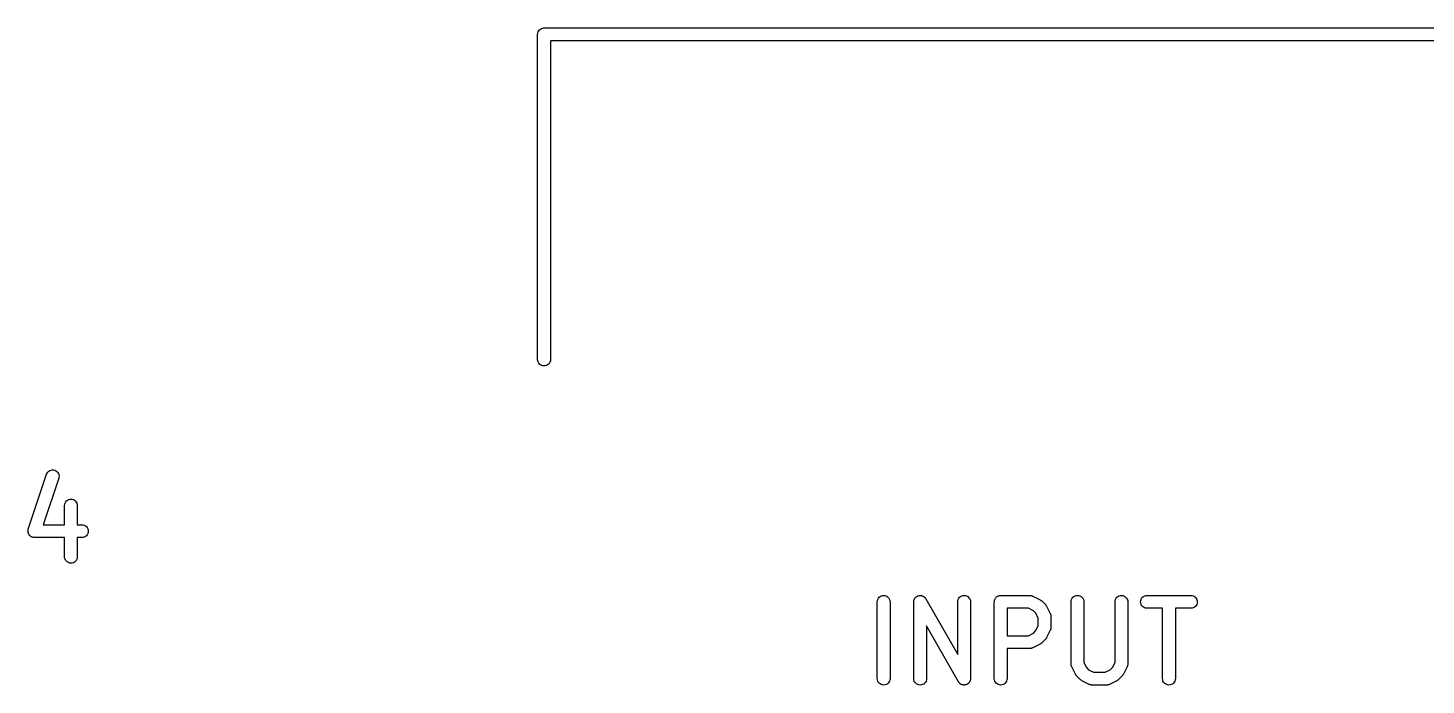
# Model space of a CAD drawing. Extents: x 1.2 to 20.5, y -8.3 to 2.7.
# Drawn here: x 11.206 to 13.356, y -8.251 to -7.24 of the extents above; entities that cross this region are included whole.
import ezdxf

# ---------------------------------------------------------------- set-up
doc = ezdxf.new("R2010")
doc.units = 0
doc.header["$MEASUREMENT"] = 0
doc.layers.add('BLACK', color=7, linetype='CONTINUOUS')

msp = doc.modelspace()

# ---------------------------------------------------------------- linework, layer by layer
at = {"layer": 'BLACK', "linetype": 'CONTINUOUS'}
for p, q in [((11.9909, -7.24622), (11.9918, -7.24451)), ((11.9918, -7.24451), (11.993, -7.24301)), ((11.993, -7.24301), (11.9945, -7.24178)), ((11.9945, -7.24178), (11.9962, -7.24086)), ((11.9962, -7.24086), (11.9981, -7.2403)), ((11.9981, -7.2403), (11.9995, -7.24016)), ((11.9995, -7.24016), (12, -7.24011)), ((12, -7.24011), (12.0005, -7.24016)), ((12.0005, -7.24016), (15.2495, -7.24016)), ((11.9901, -7.25), (11.9903, -7.24807)), ((11.9902, -7.25048), (11.9901, -7.25)), ((11.9902, -7.75048), (11.9902, -7.25048)), ((11.9903, -7.24807), (11.9909, -7.24622)), ((15.2402, -7.25984), (12.0098, -7.25984)), ((12.0098, -7.25984), (12.0098, -7.75048)), ((11.9903, -7.75193), (11.9902, -7.75048)), ((11.9909, -7.75378), (11.9903, -7.75193)), ((11.9918, -7.75549), (11.9909, -7.75378)), ((11.993, -7.75699), (11.9918, -7.75549)), ((11.9945, -7.75822), (11.993, -7.75699)), ((11.9962, -7.75914), (11.9945, -7.75822)), ((11.9981, -7.7597), (11.9962, -7.75914)), ((12, -7.75989), (11.9981, -7.7597)), ((12.0019, -7.7597), (12, -7.75989)), ((12.0038, -7.75914), (12.0019, -7.7597)), ((12.0055, -7.75822), (12.0038, -7.75914)), ((12.007, -7.75699), (12.0055, -7.75822)), ((12.0082, -7.75549), (12.007, -7.75699)), ((12.0091, -7.75378), (12.0082, -7.75549)), ((12.0097, -7.75193), (12.0091, -7.75378)), ((12.0098, -7.75048), (12.0097, -7.75193)), ((11.2069, -8.01095), (11.235, -7.92658)), ((11.2537, -7.93281), (11.2299, -8.00422)), ((11.235, -7.92658), (11.2351, -7.92645)), ((11.2351, -7.92645), (11.2359, -7.92471)), ((11.2359, -7.92471), (11.237, -7.92316)), ((11.237, -7.92316), (11.2384, -7.92185)), ((11.2384, -7.92185), (11.2401, -7.92085)), ((11.2401, -7.92085), (11.2419, -7.92018)), ((11.2419, -7.92018), (11.2438, -7.91987)), ((11.2438, -7.91987), (11.2457, -7.91994)), ((11.2457, -7.91994), (11.2476, -7.92038)), ((11.2476, -7.92038), (11.2493, -7.92118)), ((11.2493, -7.92118), (11.2509, -7.92229)), ((11.2509, -7.92229), (11.2522, -7.9237)), ((11.2522, -7.9237), (11.2532, -7.92533)), ((11.2532, -7.92533), (11.2539, -7.92712)), ((11.2541, -7.93094), (11.2537, -7.93281)), ((11.2539, -7.92712), (11.2542, -7.92902)), ((11.2542, -7.92902), (11.2541, -7.93094)), ((11.2627, -7.97455), (11.2629, -7.97264)), ((11.2627, -7.97469), (11.2627, -7.97455)), ((11.2627, -8.00422), (11.2627, -7.97469)), ((11.2629, -7.97264), (11.2635, -7.97081)), ((11.2635, -7.97081), (11.2644, -7.96913)), ((11.2644, -7.96913), (11.2656, -7.96766)), ((11.2656, -7.96766), (11.2671, -7.96645)), ((11.2671, -7.96645), (11.2688, -7.96556)), ((11.2688, -7.96556), (11.2707, -7.96502)), ((11.2707, -7.96502), (11.2726, -7.96485)), ((11.2726, -7.96485), (11.2745, -7.96505)), ((11.2745, -7.96505), (11.2763, -7.96562)), ((11.2763, -7.96562), (11.278, -7.96653)), ((11.278, -7.96653), (11.2795, -7.96776)), ((11.2795, -7.96776), (11.2807, -7.96924)), ((11.2807, -7.96924), (11.2816, -7.97094)), ((11.2816, -7.97094), (11.2822, -7.97278)), ((11.2822, -7.97278), (11.2823, -7.97469)), ((11.2823, -7.97469), (11.2823, -8.00422)), ((11.2064, -8.01399), (11.2065, -8.01341)), ((11.2064, -8.01437), (11.2064, -8.01399)), ((11.2064, -8.01474), (11.2064, -8.01437)), ((11.2065, -8.01532), (11.2064, -8.01474)), ((11.2065, -8.01282), (11.2066, -8.01245)), ((11.2065, -8.01341), (11.2065, -8.01282)), ((11.2066, -8.01591), (11.2065, -8.01532)), ((11.2066, -8.01208), (11.2068, -8.01152)), ((11.2066, -8.01245), (11.2066, -8.01208)), ((11.2067, -8.01627), (11.2066, -8.01591)), ((11.2068, -8.01664), (11.2067, -8.01627)), ((11.2068, -8.01152), (11.2069, -8.01095)), ((11.207, -8.01718), (11.2068, -8.01664)), ((11.2071, -8.01775), (11.207, -8.01718)), ((11.2073, -8.01808), (11.2071, -8.01775)), ((11.2074, -8.01843), (11.2073, -8.01808)), ((11.2077, -8.01893), (11.2074, -8.01843)), ((11.208, -8.01945), (11.2077, -8.01893)), ((11.2299, -8.00422), (11.2627, -8.00422)), ((11.2823, -8.00422), (11.2894, -8.00422)), ((11.2894, -8.00422), (11.2895, -8.00422)), ((11.2895, -8.00422), (11.2914, -8.00443)), ((11.2914, -8.00443), (11.2932, -8.00501)), ((11.2932, -8.00501), (11.2949, -8.00594)), ((11.2949, -8.00594), (11.2964, -8.00717)), ((11.2964, -8.00717), (11.2976, -8.00867)), ((11.2984, -8.01787), (11.2975, -8.01956)), ((11.2976, -8.00867), (11.2985, -8.01037)), ((11.299, -8.01604), (11.2984, -8.01787)), ((11.2985, -8.01037), (11.299, -8.01222)), ((11.299, -8.01222), (11.2992, -8.01413)), ((11.2992, -8.01413), (11.299, -8.01604)), ((11.2083, -8.01974), (11.208, -8.01945)), ((11.2085, -8.02006), (11.2083, -8.01974)), ((11.2089, -8.02049), (11.2085, -8.02006)), ((11.2092, -8.02095), (11.2089, -8.02049)), ((11.2095, -8.02119), (11.2092, -8.02095)), ((11.2098, -8.02146), (11.2095, -8.02119)), ((11.2102, -8.0218), (11.2098, -8.02146)), ((11.2107, -8.02218), (11.2102, -8.0218)), ((11.211, -8.02236), (11.2107, -8.02218)), ((11.2113, -8.02258), (11.211, -8.02236)), ((11.2119, -8.02282), (11.2113, -8.02258)), ((11.2124, -8.02311), (11.2119, -8.02282)), ((11.2127, -8.02322), (11.2124, -8.02311)), ((11.2131, -8.02338), (11.2127, -8.02322)), ((11.2136, -8.02351), (11.2131, -8.02338)), ((11.2142, -8.02369), (11.2136, -8.02351)), ((11.2146, -8.02373), (11.2142, -8.02369)), ((11.2149, -8.02382), (11.2146, -8.02373)), ((11.2155, -8.02384), (11.2149, -8.02382)), ((11.2161, -8.0239), (11.2155, -8.02384)), ((11.2163, -8.0239), (11.2161, -8.0239)), ((11.2627, -8.0239), (11.2163, -8.0239)), ((11.2627, -8.05343), (11.2627, -8.0239)), ((11.2894, -8.0239), (11.2823, -8.0239)), ((11.2823, -8.0239), (11.2823, -8.05343)), ((11.2913, -8.02372), (11.2894, -8.0239)), ((11.2931, -8.02316), (11.2913, -8.02372)), ((11.2948, -8.02226), (11.2931, -8.02316)), ((11.2963, -8.02104), (11.2948, -8.02226)), ((11.2975, -8.01956), (11.2963, -8.02104)), ((11.2628, -8.05534), (11.2627, -8.05343)), ((11.2634, -8.05718), (11.2628, -8.05534)), ((11.2643, -8.05888), (11.2634, -8.05718)), ((11.2655, -8.06037), (11.2643, -8.05888)), ((11.267, -8.06159), (11.2655, -8.06037)), ((11.2687, -8.0625), (11.267, -8.06159)), ((11.2779, -8.06167), (11.2762, -8.06256)), ((11.2794, -8.06046), (11.2779, -8.06167)), ((11.2806, -8.05899), (11.2794, -8.06046)), ((11.2815, -8.05731), (11.2806, -8.05899)), ((11.2821, -8.05548), (11.2815, -8.05731)), ((11.2823, -8.05357), (11.2821, -8.05548)), ((11.2823, -8.05343), (11.2823, -8.05357)), ((11.2705, -8.06307), (11.2687, -8.0625)), ((11.2724, -8.06327), (11.2705, -8.06307)), ((11.2743, -8.0631), (11.2724, -8.06327)), ((11.2762, -8.06256), (11.2743, -8.0631)), ((12.5124, -8.12268), (12.5126, -8.12077)), ((12.5124, -8.12282), (12.5124, -8.12268)), ((12.5124, -8.24093), (12.5124, -8.12282)), ((12.5126, -8.12077), (12.5132, -8.11894)), ((12.5132, -8.11894), (12.5141, -8.11726)), ((12.5141, -8.11726), (12.5153, -8.11579)), ((12.5153, -8.11579), (12.5168, -8.11458)), ((12.5168, -8.11458), (12.5185, -8.11369)), ((12.5185, -8.11369), (12.5204, -8.11315)), ((12.5204, -8.11315), (12.5223, -8.11298)), ((12.5223, -8.11298), (12.5242, -8.11318)), ((12.5242, -8.11318), (12.526, -8.11375)), ((12.526, -8.11375), (12.5277, -8.11466)), ((12.5277, -8.11466), (12.5292, -8.11589)), ((12.5292, -8.11589), (12.5304, -8.11737)), ((12.5304, -8.11737), (12.5313, -8.11907)), ((12.5313, -8.11907), (12.5319, -8.12091)), ((12.5319, -8.12091), (12.5321, -8.12282)), ((12.5321, -8.12282), (12.5321, -8.24093)), ((12.5686, -8.12202), (12.5688, -8.1214)), ((12.5687, -8.12235), (12.5686, -8.12202)), ((12.5686, -8.12268), (12.5687, -8.12235)), ((12.5686, -8.12282), (12.5686, -8.12268)), ((12.5686, -8.24093), (12.5686, -8.12282)), ((12.5688, -8.12077), (12.5689, -8.12046)), ((12.5688, -8.1214), (12.5688, -8.12077)), ((12.5689, -8.12046), (12.569, -8.12013)), ((12.569, -8.12013), (12.5692, -8.11954)), ((12.5692, -8.11954), (12.5694, -8.11894)), ((12.5694, -8.11894), (12.5696, -8.11865)), ((12.5696, -8.11865), (12.5697, -8.11834)), ((12.5697, -8.11834), (12.57, -8.11781)), ((12.57, -8.11781), (12.5703, -8.11726)), ((12.5703, -8.11726), (12.5706, -8.11701)), ((12.5706, -8.11701), (12.5707, -8.11673)), ((12.5707, -8.11673), (12.5712, -8.11627)), ((12.5712, -8.11627), (12.5716, -8.11579)), ((12.5716, -8.11579), (12.5718, -8.11558)), ((12.5718, -8.11558), (12.5721, -8.11534)), ((12.5721, -8.11534), (12.5726, -8.11498)), ((12.5726, -8.11498), (12.5731, -8.11458)), ((12.5731, -8.11458), (12.5734, -8.11443)), ((12.5734, -8.11443), (12.5736, -8.11424)), ((12.5736, -8.11424), (12.5742, -8.11399)), ((12.5742, -8.11399), (12.5748, -8.11369)), ((12.5748, -8.11369), (12.5751, -8.1136)), ((12.5751, -8.1136), (12.5754, -8.11347)), ((12.5754, -8.11347), (12.576, -8.11333)), ((12.576, -8.11333), (12.5766, -8.11315)), ((12.5766, -8.11315), (12.5769, -8.11312)), ((12.5769, -8.11312), (12.5773, -8.11305)), ((12.5773, -8.11305), (12.5779, -8.11304)), ((12.5779, -8.11304), (12.5785, -8.11298)), ((12.5785, -8.11298), (12.5789, -8.11301)), ((12.5789, -8.11301), (12.5792, -8.11301)), ((12.5792, -8.11301), (12.5798, -8.11311)), ((12.5798, -8.11311), (12.5804, -8.11318)), ((12.5804, -8.11318), (12.5808, -8.11328)), ((12.5808, -8.11328), (12.5811, -8.11333)), ((12.5811, -8.11333), (12.5817, -8.11356)), ((12.5817, -8.11356), (12.5823, -8.11375)), ((12.5823, -8.11375), (12.5826, -8.1139)), ((12.5826, -8.1139), (12.5829, -8.11402)), ((12.5829, -8.11402), (12.5834, -8.11436)), ((12.5834, -8.11436), (12.584, -8.11466)), ((12.584, -8.11466), (12.5842, -8.11487)), ((12.5842, -8.11487), (12.5845, -8.11505)), ((12.5845, -8.11505), (12.585, -8.11548)), ((12.585, -8.11548), (12.5854, -8.11589)), ((12.5854, -8.11589), (12.5857, -8.11614)), ((12.5857, -8.11614), (12.5859, -8.11637)), ((12.5859, -8.11637), (12.5863, -8.11689)), ((12.5863, -8.11689), (12.5867, -8.11737)), ((12.5867, -8.11737), (12.5868, -8.11767)), ((12.5868, -8.11767), (12.587, -8.11794)), ((12.587, -8.11794), (12.6361, -8.20387)), ((12.6361, -8.12268), (12.6363, -8.12077)), ((12.6361, -8.12282), (12.6361, -8.12268)), ((12.6361, -8.20387), (12.6361, -8.12282)), ((12.6363, -8.12077), (12.6369, -8.11894)), ((12.6369, -8.11894), (12.6378, -8.11726)), ((12.6378, -8.11726), (12.6391, -8.11579)), ((12.6391, -8.11579), (12.6406, -8.11458)), ((12.6406, -8.11458), (12.6423, -8.11369)), ((12.6423, -8.11369), (12.6441, -8.11315)), ((12.6441, -8.11315), (12.646, -8.11298)), ((12.646, -8.11298), (12.6479, -8.11318)), ((12.6479, -8.11318), (12.6498, -8.11375)), ((12.6498, -8.11375), (12.6515, -8.11466)), ((12.6515, -8.11466), (12.6529, -8.11589)), ((12.6529, -8.11589), (12.6541, -8.11737)), ((12.6541, -8.11737), (12.6551, -8.11907)), ((12.6551, -8.11907), (12.6556, -8.12091)), ((12.6556, -8.12091), (12.6558, -8.12282)), ((12.6558, -8.12282), (12.6558, -8.24093)), ((12.6924, -8.12268), (12.6925, -8.12176)), ((12.6924, -8.12275), (12.6924, -8.12268)), ((12.6924, -8.12282), (12.6924, -8.12275)), ((12.6924, -8.12275), (12.6924, -8.12275)), ((12.6924, -8.12275), (12.6924, -8.12275)), ((12.6924, -8.24093), (12.6924, -8.12282)), ((12.6925, -8.12176), (12.6926, -8.12084)), ((12.6926, -8.12077), (12.6928, -8.11989)), ((12.6926, -8.12081), (12.6926, -8.12077)), ((12.6926, -8.12084), (12.6926, -8.12081)), ((12.6928, -8.11989), (12.6931, -8.11901)), ((12.6931, -8.11894), (12.6936, -8.11813)), ((12.6931, -8.11898), (12.6931, -8.11894)), ((12.6931, -8.11901), (12.6931, -8.11898)), ((12.6936, -8.11813), (12.694, -8.11732)), ((12.694, -8.11732), (12.6941, -8.11729)), ((12.6941, -8.11726), (12.6947, -8.11655)), ((12.6941, -8.11729), (12.6941, -8.11726)), ((12.6947, -8.11655), (12.6953, -8.11584)), ((12.6953, -8.11579), (12.696, -8.11521)), ((12.6953, -8.11581), (12.6953, -8.11579)), ((12.6953, -8.11584), (12.6953, -8.11581)), ((12.696, -8.11521), (12.6967, -8.11462)), ((12.6967, -8.11462), (12.6968, -8.11461)), ((12.6968, -8.11458), (12.6976, -8.11416)), ((12.6968, -8.11461), (12.6968, -8.11458)), ((12.6976, -8.11416), (12.6984, -8.11372)), ((12.6984, -8.11372), (12.6985, -8.11371)), ((12.6985, -8.11369), (12.6994, -8.11343)), ((12.6985, -8.11371), (12.6985, -8.11369)), ((12.6994, -8.11343), (12.7003, -8.11317)), ((12.7003, -8.11315), (12.7013, -8.11307)), ((12.7003, -8.11316), (12.7003, -8.11315)), ((12.7003, -8.11317), (12.7003, -8.11316)), ((12.7013, -8.11307), (12.7022, -8.11298)), ((12.7022, -8.11298), (12.7472, -8.11298)), ((12.7472, -8.11298), (12.7473, -8.11298)), ((12.7473, -8.11298), (12.7476, -8.11301)), ((12.7476, -8.11301), (12.7479, -8.113)), ((12.7479, -8.113), (12.7486, -8.11312)), ((12.7486, -8.11312), (12.7492, -8.11319)), ((12.7492, -8.11319), (12.7495, -8.11328)), ((12.7495, -8.11328), (12.7498, -8.11333)), ((12.7498, -8.11333), (12.7504, -8.11357)), ((12.7504, -8.11357), (12.7511, -8.11377)), ((12.7511, -8.11377), (12.7513, -8.11391)), ((12.7513, -8.11391), (12.7516, -8.11402)), ((12.7516, -8.11402), (12.7628, -8.11964)), ((12.7628, -8.11964), (12.763, -8.1197)), ((12.763, -8.1197), (12.7634, -8.12)), ((12.7634, -8.12), (12.7639, -8.12027)), ((12.7639, -8.12027), (12.7642, -8.12053)), ((12.7642, -8.12053), (12.7646, -8.12075)), ((12.7646, -8.12075), (12.765, -8.12113)), ((12.765, -8.12113), (12.7654, -8.12149)), ((12.7654, -8.12149), (12.771, -8.12711)), ((12.8105, -8.12268), (12.8107, -8.12077)), ((12.8105, -8.12282), (12.8105, -8.12268)), ((12.8105, -8.21843), (12.8105, -8.12282)), ((12.8107, -8.12077), (12.8113, -8.11894)), ((12.8113, -8.11894), (12.8122, -8.11726)), ((12.8122, -8.11726), (12.8134, -8.11579)), ((12.8134, -8.11579), (12.8149, -8.11458)), ((12.8149, -8.11458), (12.8166, -8.11369)), ((12.8166, -8.11369), (12.8185, -8.11315)), ((12.8185, -8.11315), (12.8204, -8.11298)), ((12.8204, -8.11298), (12.8223, -8.11318)), ((12.8223, -8.11318), (12.8241, -8.11375)), ((12.8241, -8.11375), (12.8258, -8.11466)), ((12.8258, -8.11466), (12.8273, -8.11589)), ((12.8273, -8.11589), (12.8285, -8.11737)), ((12.8285, -8.11737), (12.8294, -8.11907)), ((12.8294, -8.11907), (12.83, -8.12091)), ((12.83, -8.12091), (12.8301, -8.12282)), ((12.8301, -8.12282), (12.8301, -8.21611)), ((12.878, -8.12268), (12.8782, -8.12077)), ((12.878, -8.12282), (12.878, -8.12268)), ((12.878, -8.21611), (12.878, -8.12282)), ((12.8782, -8.12077), (12.8787, -8.11894)), ((12.8787, -8.11894), (12.8797, -8.11726)), ((12.8797, -8.11726), (12.8809, -8.11579)), ((12.8809, -8.11579), (12.8824, -8.11458)), ((12.8824, -8.11458), (12.8841, -8.11369)), ((12.8841, -8.11369), (12.886, -8.11315)), ((12.886, -8.11315), (12.8879, -8.11298)), ((12.8879, -8.11298), (12.8898, -8.11318)), ((12.8898, -8.11318), (12.8916, -8.11375)), ((12.8916, -8.11375), (12.8933, -8.11466)), ((12.8933, -8.11466), (12.8948, -8.11589)), ((12.8948, -8.11589), (12.896, -8.11737)), ((12.896, -8.11737), (12.8969, -8.11907)), ((12.8969, -8.11907), (12.8975, -8.12091)), ((12.8975, -8.12091), (12.8976, -8.12282)), ((12.8976, -8.12282), (12.8976, -8.21843)), ((12.9173, -8.12275), (12.9175, -8.12084)), ((12.9175, -8.12466), (12.9173, -8.12275)), ((12.9175, -8.12084), (12.9181, -8.11901)), ((12.918, -8.12651), (12.9175, -8.12466)), ((12.9189, -8.12821), (12.918, -8.12651)), ((12.9181, -8.11901), (12.919, -8.11732)), ((12.919, -8.11732), (12.9202, -8.11584)), ((12.9202, -8.11584), (12.9217, -8.11462)), ((12.9217, -8.11462), (12.9234, -8.11372)), ((12.9234, -8.11372), (12.9253, -8.11317)), ((12.9253, -8.11317), (12.9272, -8.11298)), ((12.9272, -8.11298), (12.9947, -8.11298)), ((12.9947, -8.11298), (12.9948, -8.11298)), ((12.9948, -8.11298), (12.9967, -8.11319)), ((12.9967, -8.11319), (12.9985, -8.11377)), ((12.9985, -8.11377), (13.0002, -8.1147)), ((13.0002, -8.1147), (13.0017, -8.11593)), ((13.0017, -8.11593), (13.0029, -8.11743)), ((13.0029, -8.11743), (13.0038, -8.11913)), ((13.0043, -8.1248), (13.0037, -8.12663)), ((13.0038, -8.11913), (13.0043, -8.12098)), ((13.0043, -8.12098), (13.0045, -8.12289)), ((13.0045, -8.12289), (13.0043, -8.1248)), ((12.712, -8.13266), (12.712, -8.17485)), ((12.7449, -8.13266), (12.712, -8.13266)), ((12.7526, -8.13653), (12.7449, -8.13266)), ((12.756, -8.1399), (12.7526, -8.13653)), ((12.7598, -8.14764), (12.756, -8.1399)), ((12.7598, -8.15987), (12.7598, -8.14764)), ((12.771, -8.12711), (12.7711, -8.12721)), ((12.7711, -8.12721), (12.7715, -8.12764)), ((12.7715, -8.12764), (12.7718, -8.12804)), ((12.7718, -8.12804), (12.7721, -8.12839)), ((12.7721, -8.12839), (12.7723, -8.12871)), ((12.7723, -8.12871), (12.7726, -8.1292)), ((12.7726, -8.1292), (12.7729, -8.12967)), ((12.7729, -8.12967), (12.7785, -8.14092)), ((12.7785, -8.14092), (12.7785, -8.14104)), ((12.7785, -8.14104), (12.7786, -8.14131)), ((12.7786, -8.14131), (12.7788, -8.14157)), ((12.7788, -8.14157), (12.779, -8.14221)), ((12.779, -8.14221), (12.7792, -8.14284)), ((12.7792, -8.14284), (12.7793, -8.14313)), ((12.7793, -8.14313), (12.7793, -8.14341)), ((12.7793, -8.14341), (12.7794, -8.14408)), ((12.7794, -8.14408), (12.7795, -8.14474)), ((12.7795, -8.14474), (12.7795, -8.14503)), ((12.7795, -8.14503), (12.7795, -8.14532)), ((12.7795, -8.14532), (12.7795, -8.16219)), ((12.9201, -8.12971), (12.9189, -8.12821)), ((12.9216, -8.13094), (12.9201, -8.12971)), ((12.9233, -8.13187), (12.9216, -8.13094)), ((12.9251, -8.13245), (12.9233, -8.13187)), ((12.927, -8.13266), (12.9251, -8.13245)), ((12.9272, -8.13266), (12.927, -8.13266)), ((12.9511, -8.13266), (12.9272, -8.13266)), ((12.9511, -8.24093), (12.9511, -8.13266)), ((12.9947, -8.13266), (12.9708, -8.13266)), ((12.9708, -8.13266), (12.9708, -8.24093)), ((12.9966, -8.13248), (12.9947, -8.13266)), ((12.9984, -8.13192), (12.9966, -8.13248)), ((13.0001, -8.13102), (12.9984, -8.13192)), ((13.0016, -8.1298), (13.0001, -8.13102)), ((13.0028, -8.12832), (13.0016, -8.1298)), ((13.0037, -8.12663), (13.0028, -8.12832)), ((12.6374, -8.24581), (12.5883, -8.15988)), ((12.5883, -8.15988), (12.5883, -8.24093)), ((12.7526, -8.17097), (12.756, -8.16761)), ((12.756, -8.16761), (12.7598, -8.15987)), ((12.7785, -8.16659), (12.7729, -8.17784)), ((12.7786, -8.16632), (12.7785, -8.16659)), ((12.7787, -8.16607), (12.7786, -8.16632)), ((12.7789, -8.16543), (12.7787, -8.16607)), ((12.7792, -8.1648), (12.7789, -8.16543)), ((12.7793, -8.16424), (12.7792, -8.16451)), ((12.7792, -8.16451), (12.7792, -8.1648)), ((12.7794, -8.16357), (12.7793, -8.16424)), ((12.7795, -8.16291), (12.7794, -8.16357)), ((12.7795, -8.16219), (12.7795, -8.16233)), ((12.7795, -8.16233), (12.7795, -8.16262)), ((12.7795, -8.16262), (12.7795, -8.16291)), ((12.712, -8.17485), (12.7449, -8.17485)), ((12.7449, -8.17485), (12.7526, -8.17097)), ((12.7628, -8.18787), (12.7516, -8.19349)), ((12.7633, -8.18757), (12.7628, -8.18787)), ((12.7638, -8.18732), (12.7633, -8.18757)), ((12.7641, -8.18706), (12.7638, -8.18732)), ((12.7645, -8.18684), (12.7641, -8.18706)), ((12.7649, -8.18646), (12.7645, -8.18684)), ((12.7653, -8.18612), (12.7649, -8.18646)), ((12.7654, -8.18602), (12.7653, -8.18612)), ((12.771, -8.1804), (12.7654, -8.18602)), ((12.7714, -8.17997), (12.771, -8.1804)), ((12.7718, -8.17958), (12.7714, -8.17997)), ((12.772, -8.17923), (12.7718, -8.17958)), ((12.7722, -8.17891), (12.772, -8.17923)), ((12.7725, -8.17843), (12.7722, -8.17891)), ((12.7728, -8.17796), (12.7725, -8.17843)), ((12.7729, -8.17784), (12.7728, -8.17796)), ((12.7472, -8.19453), (12.712, -8.19453)), ((12.712, -8.19453), (12.712, -8.24093)), ((12.7475, -8.1945), (12.7472, -8.19453)), ((12.7478, -8.19451), (12.7475, -8.1945)), ((12.7484, -8.19441), (12.7478, -8.19451)), ((12.7491, -8.19434), (12.7484, -8.19441)), ((12.7494, -8.19426), (12.7491, -8.19434)), ((12.7497, -8.19421), (12.7494, -8.19426)), ((12.7503, -8.19398), (12.7497, -8.19421)), ((12.7509, -8.19379), (12.7503, -8.19398)), ((12.7512, -8.19365), (12.7509, -8.19379)), ((12.7515, -8.19355), (12.7512, -8.19365)), ((12.7516, -8.19349), (12.7515, -8.19355)), ((12.8105, -8.21872), (12.8105, -8.21843)), ((12.8105, -8.21901), (12.8105, -8.21872)), ((12.8106, -8.21968), (12.8105, -8.21901)), ((12.8106, -8.22035), (12.8106, -8.21968)), ((12.8107, -8.22062), (12.8106, -8.22035)), ((12.8108, -8.22091), (12.8107, -8.22062)), ((12.811, -8.22154), (12.8108, -8.22091)), ((12.8112, -8.22218), (12.811, -8.22154)), ((12.8113, -8.22244), (12.8112, -8.22218)), ((12.8114, -8.22271), (12.8113, -8.22244)), ((12.8115, -8.22284), (12.8114, -8.22271)), ((12.8171, -8.23408), (12.8115, -8.22284)), ((12.8174, -8.23455), (12.8171, -8.23408)), ((12.8301, -8.21611), (12.834, -8.22385)), ((12.834, -8.22385), (12.8374, -8.22722)), ((12.8374, -8.22722), (12.8451, -8.23109)), ((12.8451, -8.23109), (12.863, -8.23109)), ((12.863, -8.23109), (12.8707, -8.22722)), ((12.8707, -8.22722), (12.8741, -8.22385)), ((12.8741, -8.22385), (12.878, -8.21611)), ((12.891, -8.23408), (12.8909, -8.23421)), ((12.8966, -8.22284), (12.891, -8.23408)), ((12.8967, -8.22256), (12.8966, -8.22284)), ((12.8968, -8.22231), (12.8967, -8.22256)), ((12.897, -8.22167), (12.8968, -8.22231)), ((12.8973, -8.22104), (12.897, -8.22167)), ((12.8974, -8.22048), (12.8973, -8.22076)), ((12.8973, -8.22076), (12.8973, -8.22104)), ((12.8975, -8.21981), (12.8974, -8.22048)), ((12.8976, -8.21915), (12.8975, -8.21981)), ((12.8976, -8.21843), (12.8976, -8.21857)), ((12.8976, -8.21857), (12.8976, -8.21886)), ((12.8976, -8.21886), (12.8976, -8.21915)), ((12.5126, -8.24284), (12.5124, -8.24093)), ((12.5131, -8.24468), (12.5126, -8.24284)), ((12.514, -8.24638), (12.5131, -8.24468)), ((12.5152, -8.24787), (12.514, -8.24638)), ((12.5167, -8.24909), (12.5152, -8.24787)), ((12.5184, -8.25), (12.5167, -8.24909)), ((12.5202, -8.25057), (12.5184, -8.25)), ((12.5221, -8.25077), (12.5202, -8.25057)), ((12.5241, -8.2506), (12.5221, -8.25077)), ((12.5259, -8.25006), (12.5241, -8.2506)), ((12.5276, -8.24917), (12.5259, -8.25006)), ((12.5291, -8.24796), (12.5276, -8.24917)), ((12.5303, -8.24649), (12.5291, -8.24796)), ((12.5313, -8.24481), (12.5303, -8.24649)), ((12.5318, -8.24298), (12.5313, -8.24481)), ((12.5321, -8.24107), (12.5318, -8.24298)), ((12.5321, -8.24093), (12.5321, -8.24107)), ((12.5688, -8.24284), (12.5686, -8.24093)), ((12.5694, -8.24468), (12.5688, -8.24284)), ((12.5703, -8.24638), (12.5694, -8.24468)), ((12.5715, -8.24787), (12.5703, -8.24638)), ((12.573, -8.24909), (12.5715, -8.24787)), ((12.5746, -8.25), (12.573, -8.24909)), ((12.5765, -8.25057), (12.5746, -8.25)), ((12.5784, -8.25077), (12.5765, -8.25057)), ((12.5803, -8.2506), (12.5784, -8.25077)), ((12.5821, -8.25006), (12.5803, -8.2506)), ((12.5838, -8.24917), (12.5821, -8.25006)), ((12.5853, -8.24796), (12.5838, -8.24917)), ((12.5866, -8.24649), (12.5853, -8.24796)), ((12.5875, -8.24481), (12.5866, -8.24649)), ((12.5881, -8.24298), (12.5875, -8.24481)), ((12.5883, -8.24107), (12.5881, -8.24298)), ((12.5883, -8.24093), (12.5883, -8.24107)), ((12.6376, -8.24608), (12.6374, -8.24581)), ((12.6378, -8.24638), (12.6376, -8.24608)), ((12.6382, -8.24687), (12.6378, -8.24638)), ((12.6385, -8.24738), (12.6382, -8.24687)), ((12.6388, -8.24761), (12.6385, -8.24738)), ((12.639, -8.24787), (12.6388, -8.24761)), ((12.6395, -8.24827), (12.639, -8.24787)), ((12.6399, -8.2487), (12.6395, -8.24827)), ((12.6402, -8.24888), (12.6399, -8.2487)), ((12.6404, -8.24909), (12.6402, -8.24888)), ((12.641, -8.24939), (12.6404, -8.24909)), ((12.6415, -8.24973), (12.641, -8.24939)), ((12.6418, -8.24985), (12.6415, -8.24973)), ((12.6421, -8.25), (12.6418, -8.24985)), ((12.6427, -8.25019), (12.6421, -8.25)), ((12.6433, -8.25042), (12.6427, -8.25019)), ((12.6437, -8.25047), (12.6433, -8.25042)), ((12.644, -8.25057), (12.6437, -8.25047)), ((12.6446, -8.25064), (12.644, -8.25057)), ((12.6452, -8.25075), (12.6446, -8.25064)), ((12.6456, -8.25074), (12.6452, -8.25075)), ((12.6459, -8.25077), (12.6456, -8.25074)), ((12.6465, -8.25072), (12.6459, -8.25077)), ((12.6471, -8.2507), (12.6465, -8.25072)), ((12.6475, -8.25063), (12.6471, -8.2507)), ((12.6478, -8.2506), (12.6475, -8.25063)), ((12.6484, -8.25042), (12.6478, -8.2506)), ((12.649, -8.25028), (12.6484, -8.25042)), ((12.6493, -8.25015), (12.649, -8.25028)), ((12.6496, -8.25006), (12.6493, -8.25015)), ((12.6502, -8.24976), (12.6496, -8.25006)), ((12.6508, -8.24951), (12.6502, -8.24976)), ((12.651, -8.24932), (12.6508, -8.24951)), ((12.6513, -8.24917), (12.651, -8.24932)), ((12.6518, -8.24877), (12.6513, -8.24917)), ((12.6523, -8.24841), (12.6518, -8.24877)), ((12.6526, -8.24817), (12.6523, -8.24841)), ((12.6528, -8.24796), (12.6526, -8.24817)), ((12.6532, -8.24748), (12.6528, -8.24796)), ((12.6537, -8.24702), (12.6532, -8.24748)), ((12.6539, -8.24675), (12.6537, -8.24702)), ((12.6541, -8.24649), (12.6539, -8.24675)), ((12.6544, -8.24594), (12.6541, -8.24649)), ((12.6547, -8.24541), (12.6544, -8.24594)), ((12.6548, -8.2451), (12.6547, -8.24541)), ((12.655, -8.24481), (12.6548, -8.2451)), ((12.6552, -8.24421), (12.655, -8.24481)), ((12.6554, -8.24362), (12.6552, -8.24421)), ((12.6555, -8.24329), (12.6554, -8.24362)), ((12.6556, -8.24298), (12.6555, -8.24329)), ((12.6558, -8.24173), (12.6556, -8.24235)), ((12.6556, -8.24235), (12.6556, -8.24298)), ((12.6558, -8.24093), (12.6558, -8.24107)), ((12.6558, -8.24107), (12.6558, -8.2414)), ((12.6558, -8.2414), (12.6558, -8.24173)), ((12.6925, -8.24284), (12.6924, -8.24093)), ((12.6931, -8.24468), (12.6925, -8.24284)), ((12.694, -8.24638), (12.6931, -8.24468)), ((12.6952, -8.24787), (12.694, -8.24638)), ((12.6967, -8.24909), (12.6952, -8.24787)), ((12.6984, -8.25), (12.6967, -8.24909)), ((12.7002, -8.25057), (12.6984, -8.25)), ((12.7021, -8.25077), (12.7002, -8.25057)), ((12.704, -8.2506), (12.7021, -8.25077)), ((12.7059, -8.25006), (12.704, -8.2506)), ((12.7076, -8.24917), (12.7059, -8.25006)), ((12.7091, -8.24796), (12.7076, -8.24917)), ((12.7103, -8.24649), (12.7091, -8.24796)), ((12.7112, -8.24481), (12.7103, -8.24649)), ((12.7118, -8.24298), (12.7112, -8.24481)), ((12.712, -8.24107), (12.7118, -8.24298)), ((12.712, -8.24093), (12.712, -8.24107)), ((12.8177, -8.23504), (12.8174, -8.23455)), ((12.8179, -8.23536), (12.8177, -8.23504)), ((12.8181, -8.23571), (12.8179, -8.23536)), ((12.8185, -8.23611), (12.8181, -8.23571)), ((12.8189, -8.23654), (12.8185, -8.23611)), ((12.819, -8.23664), (12.8189, -8.23654)), ((12.8246, -8.24227), (12.819, -8.23664)), ((12.825, -8.24262), (12.8246, -8.24227)), ((12.8254, -8.243), (12.825, -8.24262)), ((12.8258, -8.24323), (12.8254, -8.243)), ((12.8261, -8.24349), (12.8258, -8.24323)), ((12.8266, -8.24375), (12.8261, -8.24349)), ((12.827, -8.24405), (12.8266, -8.24375)), ((12.8272, -8.24411), (12.827, -8.24405)), ((12.8384, -8.24973), (12.8272, -8.24411)), ((12.8387, -8.24984), (12.8384, -8.24973)), ((12.8389, -8.24998), (12.8387, -8.24984)), ((12.8396, -8.25018), (12.8389, -8.24998)), ((12.8402, -8.25042), (12.8396, -8.25018)), ((12.8405, -8.25047), (12.8402, -8.25042)), ((12.8408, -8.25056), (12.8405, -8.25047)), ((12.8414, -8.25063), (12.8408, -8.25056)), ((12.8421, -8.25075), (12.8414, -8.25063)), ((12.8424, -8.25074), (12.8421, -8.25075)), ((12.8427, -8.25077), (12.8424, -8.25074)), ((12.8428, -8.25077), (12.8427, -8.25077)), ((12.8653, -8.25077), (12.8428, -8.25077)), ((12.8656, -8.25075), (12.8653, -8.25077)), ((12.8659, -8.25076), (12.8656, -8.25075)), ((12.8665, -8.25065), (12.8659, -8.25076)), ((12.8672, -8.25059), (12.8665, -8.25065)), ((12.8675, -8.2505), (12.8672, -8.25059)), ((12.8678, -8.25046), (12.8675, -8.2505)), ((12.8684, -8.25023), (12.8678, -8.25046)), ((12.869, -8.25003), (12.8684, -8.25023)), ((12.8693, -8.24989), (12.869, -8.25003)), ((12.8696, -8.24979), (12.8693, -8.24989)), ((12.8697, -8.24973), (12.8696, -8.24979)), ((12.8809, -8.24411), (12.8697, -8.24973)), ((12.8814, -8.24382), (12.8809, -8.24411)), ((12.8819, -8.24356), (12.8814, -8.24382)), ((12.8822, -8.24331), (12.8819, -8.24356)), ((12.8826, -8.24309), (12.8822, -8.24331)), ((12.883, -8.24271), (12.8826, -8.24309)), ((12.8834, -8.24236), (12.883, -8.24271)), ((12.8835, -8.24227), (12.8834, -8.24236)), ((12.8891, -8.23664), (12.8835, -8.24227)), ((12.8895, -8.23621), (12.8891, -8.23664)), ((12.8899, -8.23582), (12.8895, -8.23621)), ((12.8901, -8.23547), (12.8899, -8.23582)), ((12.8903, -8.23516), (12.8901, -8.23547)), ((12.8906, -8.23467), (12.8903, -8.23516)), ((12.8909, -8.23421), (12.8906, -8.23467)), ((12.9513, -8.24284), (12.9511, -8.24093)), ((12.9518, -8.24468), (12.9513, -8.24284)), ((12.9527, -8.24638), (12.9518, -8.24468)), ((12.9539, -8.24787), (12.9527, -8.24638)), ((12.9554, -8.24909), (12.9539, -8.24787)), ((12.9571, -8.25), (12.9554, -8.24909)), ((12.9589, -8.25057), (12.9571, -8.25)), ((12.9608, -8.25077), (12.9589, -8.25057)), ((12.9628, -8.2506), (12.9608, -8.25077)), ((12.9646, -8.25006), (12.9628, -8.2506)), ((12.9663, -8.24917), (12.9646, -8.25006)), ((12.9678, -8.24796), (12.9663, -8.24917)), ((12.969, -8.24649), (12.9678, -8.24796)), ((12.97, -8.24481), (12.969, -8.24649)), ((12.9705, -8.24298), (12.97, -8.24481)), ((12.9708, -8.24107), (12.9705, -8.24298)), ((12.9708, -8.24093), (12.9708, -8.24107))]:
    msp.add_line(p, q, dxfattribs=at)

doc.saveas('drawing.dxf')
